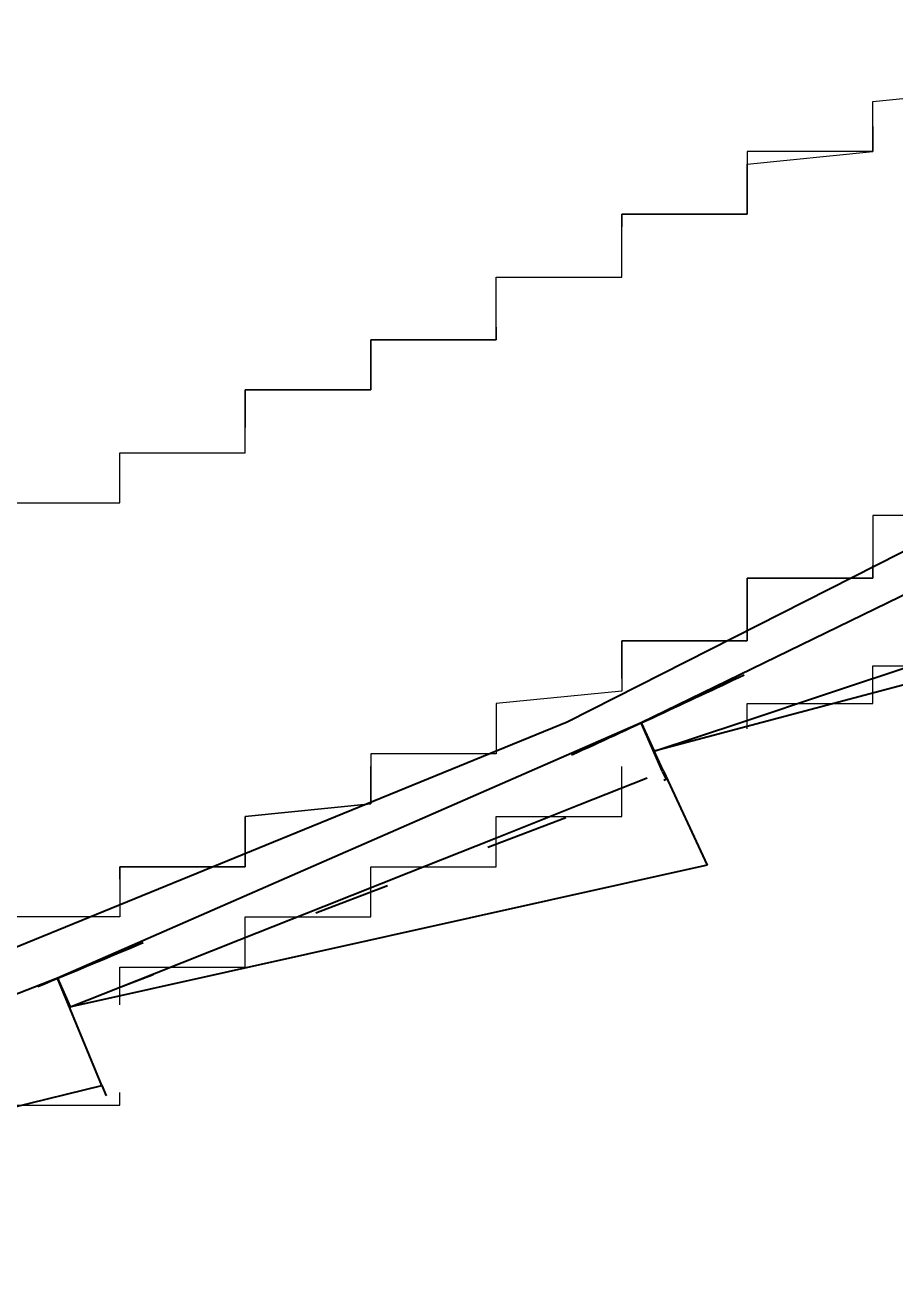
# Model space of a CAD drawing. Header units: millimetres. Extents: x -174040 to 151923, y -227569 to 142020.
# Drawn here: x -115354 to -114661, y -1442 to -440 of the extents above; entities that cross this region are included whole.
import ezdxf

# ---------------------------------------------------------------- set-up
doc = ezdxf.new("R2010")
doc.units = ezdxf.units.MM
doc.header["$LTSCALE"] = 5
doc.linetypes.add('E-RG-1F$0$$0$DOTE', pattern=[2.42, 2, -0.2, 0.02, -0.2])
for name, color, linetype in [('00外装饰面', 21, 'Continuous'), ('A—楼梯、电梯、栏杆', 50, 'Continuous'), ('A—轴线、尺寸', 1, 'Continuous'), ('E1-RI-3F$0$J-DOTE轴线', 1, 'Continuous'), ('轴线100', 1, 'Continuous')]:
    doc.layers.add(name, color=color, linetype=linetype)
doc.layers.add('E1-RI-3F$0$A-GLAZ', color=6, linetype='Continuous', lineweight=5)
doc.layers.add('E1-RI-3F$0$A-GLAZ-CWMG', color=3, linetype='Continuous', lineweight=5)
doc.styles.add('ARIAL', font='arial.ttf')
doc.dimstyles.new('200', dxfattribs={"dimscale": 200, "dimtxt": 2.5, "dimasz": 2, "dimexe": 1, "dimexo": 1, "dimgap": 0.8, "dimtad": 1, "dimdec": 0, "dimdsep": 46, "dimtxsty": 'ARIAL', "dimblk1": 'ARCHTICK', "dimblk2": 'ARCHTICK', "dimsah": 1, "dimcen": -0.9, "dimdle": 1, "dimclrd": 256, "dimclre": 256, "dimclrt": 40, "dimaunit": 1, "dimadec": 0, "dimazin": 0, "dimtfac": 0.35, "dimtdec": 0, "dimtix": 1, "dimtmove": 2, "dimatfit": 3, "dimldrblk": 'ARCHTICK', "dimfxl": 0, "dimtvp": 0.8, "dimtolj": 1, "dimtzin": 0, "dimarcsym": 0})

# ---------------------------------------------------------------- blocks, each defined once
blk = doc.blocks.new('_ArchTick')
at = {"color": 0, "linetype": 'ByBlock', "const_width": 0.15}
blk.add_lwpolyline([(-0.5, -0.5), (0.5, 0.5)], dxfattribs=at)
blk = doc.blocks.new('*D205')
at = {"layer": 'A—轴线、尺寸', "linetype": 'ByBlock', "lineweight": -2}
for p, q in [((-113662.2, 3512.5), (-111806.5, -5253.4)), ((-120663.7, 2786.6), (-118654.8, -6703.1)), ((-111652.3, -5016.3), (-116518.8, -6046.5)), ((-118891.9, -6548.8), (-118287, -6420.8))]:
    blk.add_line(p, q, dxfattribs=at)
at = {"layer": 'Defpoints', "color": 0, "linetype": 'ByBlock'}
for p in [(-113703.6, 3708.2), (-120705.1, 2982.3), (-111848, -5057.7)]:
    blk.add_point(p, dxfattribs=at)
at = {"layer": 'A—轴线、尺寸', "linetype": 'ByBlock', "lineweight": -2, "xscale": 400, "yscale": 400, "zscale": 400}
for p, rotation in [((-111848, -5057.7), 11.95264845949663), ((-118696.2, -6507.4), 191.9526484594966)]:
    blk.add_blockref('_ArchTick', p, dxfattribs=dict(at, rotation=rotation))
at = {"layer": 'A—轴线、尺寸', "color": 40, "linetype": 'ByBlock', "insert": (-117456, -5983), "char_height": 500, "attachment_point": 5, "rotation": 11.9526, "style": 'ARIAL'}
blk.add_mtext('\\A1;7000', dxfattribs=at)
blk = doc.blocks.new('*D250')
at = {"layer": 'A—轴线、尺寸', "linetype": 'ByBlock', "lineweight": -2}
for p, q in [((-113765.8, 4001.7), (-111599.4, -6231.7)), ((-141374.1, -779.9), (-138992.4, -12030.6)), ((-139229.5, -11876.3), (-111445.2, -5994.6))]:
    blk.add_line(p, q, dxfattribs=at)
at = {"layer": 'Defpoints', "color": 0, "linetype": 'ByBlock'}
for p in [(-113807.2, 4197.4), (-141415.5, -584.2), (-111640.9, -6036)]:
    blk.add_point(p, dxfattribs=at)
at = {"layer": 'A—轴线、尺寸', "linetype": 'ByBlock', "lineweight": -2, "xscale": 400, "yscale": 400, "zscale": 400}
for p, rotation in [((-111640.9, -6036), 11.95264845949663), ((-139033.8, -11834.9), 191.9526484594966)]:
    blk.add_blockref('_ArchTick', p, dxfattribs=dict(at, rotation=rotation))
at = {"layer": 'A—轴线、尺寸', "color": 40, "linetype": 'ByBlock', "insert": (-125423.3, -8529.2), "char_height": 500, "attachment_point": 5, "rotation": 11.9526, "style": 'ARIAL'}
blk.add_mtext('\\A1;28000', dxfattribs=at)
blk = doc.blocks.new('A$C1C9D1350')
at = {"layer": '轴线100', "linetype": 'E-RG-1F$0$$0$DOTE'}
blk.add_arc((-185606.9, -484410.1), 487500, 90.131059, 98.027565, dxfattribs=at)

msp = doc.modelspace()

# ---------------------------------------------------------------- linework, layer by layer
at = {"layer": '00外装饰面', "linetype": 'ByBlock', "ltscale": 5}
msp.add_lwpolyline([(-134258.8, -2040.1), (-134130.3, -2646.9, -0.034352), (-67514.1, 2263.8), (-67252.4, 5211.2)], format="xyb", dxfattribs=at)
at = {"layer": 'A—楼梯、电梯、栏杆'}
for p, q in [((-114025.7, -541.2, 0), (-114922.3, -996, 0)), ((-114406.9, -774.2), (-114863.3, -996.6)), ((-114349.9, -885.4), (-114852.8, -1019.3)), ((-114713.3, -972.8), (-114643.6, -949.5)), ((-114783, -996.1), (-114713.3, -972.8)), ((-114922.3, -996, 0), (-115852.9, -1376.5, 0)), ((-114863.3, -996.6), (-115328.3, -1200.2)), ((-114863.3, -996.6), (-115328.3, -1200.2)), ((-114863.3, -996.6), (-114852.8, -1019.3)), ((-114845.4, -1035.2), (-114863.3, -996.6)), ((-114846.2, -1035.5), (-114863.3, -996.6)), ((-114852.8, -1019.3), (-114783, -996.1)), ((-114846.2, -1035.6), (-114843.5, -1041.9)), ((-114845.4, -1035.2), (-114810.8, -1110.1)), ((-114843.5, -1041.9), (-114845.3, -1042.6)), ((-114923.4, -1072.4), (-114985.4, -1096.1)), ((-114810.8, -1110.1), (-115318.8, -1223.3)), ((-115065.5, -1126.6), (-115122.6, -1148.4)), ((-115328.3, -1200.2), (-115801.3, -1384.6)), ((-115328.3, -1200.2), (-115318.8, -1223.3)), ((-115293, -1285.7), (-115328.3, -1200.2)), ((-115328.3, -1200.2), (-115318.3, -1223.1)), ((-115364.4, -1303.2), (-115293, -1285.7)), ((-115293, -1285.7), (-115289.6, -1293.8))]:
    msp.add_line(p, q, dxfattribs=at)
msp.add_lwpolyline([(-115318.8, -1223.3), (-115251.1, -1196.5), (-115183.5, -1169.6), (-115115.9, -1142.7), (-115048.3, -1115.8), (-114980.7, -1089), (-114913, -1062.1), (-114858.4, -1040.4)], dxfattribs=at)
for start, end in [(294.53271, 295.23322), (292.39003, 292.81047)]:
    msp.add_arc((-120064.7, 10252.4), 12393.4, start, end, dxfattribs=at)
at = {"layer": 'E1-RI-3F$0$A-GLAZ', "color": 8}
for p, q in [((-114678.7, -501.3), (-114578.7, -491.3)), ((-114678.7, -511.3), (-114678.7, -501.3)), ((-114678.7, -501.3), (-114678.7, -501.3)), ((-114678.7, -521.3), (-114678.7, -511.3)), ((-114678.7, -511.3), (-114678.7, -511.3)), ((-114678.7, -531.3), (-114678.7, -521.3)), ((-114678.7, -521.3), (-114678.7, -521.3)), ((-114678.7, -541.3), (-114678.7, -531.3)), ((-114678.7, -531.3), (-114678.7, -531.3)), ((-114778.7, -551.3), (-114678.7, -541.3)), ((-114678.7, -541.3), (-114678.7, -541.3)), ((-114778.7, -561.3), (-114778.7, -551.3)), ((-114778.7, -551.3), (-114778.7, -551.3)), ((-114778.7, -571.3), (-114778.7, -561.3)), ((-114778.7, -561.3), (-114778.7, -561.3)), ((-114778.7, -581.3), (-114778.7, -571.3)), ((-114778.7, -571.3), (-114778.7, -571.3)), ((-114778.7, -591.3), (-114778.7, -581.3)), ((-114778.7, -581.3), (-114778.7, -581.3)), ((-114878.7, -601.3), (-114878.7, -591.3)), ((-114878.7, -591.3), (-114778.7, -591.3)), ((-114878.7, -611.3), (-114878.7, -601.3)), ((-114878.7, -601.3), (-114878.7, -601.3)), ((-114878.7, -621.3), (-114878.7, -611.3)), ((-114878.7, -611.3), (-114878.7, -611.3)), ((-114878.7, -631.3), (-114878.7, -621.3)), ((-114878.7, -621.3), (-114878.7, -621.3)), ((-114878.7, -641.3), (-114878.7, -631.3)), ((-114878.7, -631.3), (-114878.7, -631.3)), ((-114978.7, -651.3), (-114978.7, -641.3)), ((-114978.7, -641.3), (-114878.7, -641.3)), ((-114978.7, -661.3), (-114978.7, -651.3)), ((-114978.7, -651.3), (-114978.7, -651.3)), ((-114978.7, -671.3), (-114978.7, -661.3)), ((-114978.7, -661.3), (-114978.7, -661.3)), ((-114978.7, -681.3), (-114978.7, -671.3)), ((-114978.7, -671.3), (-114978.7, -671.3)), ((-114978.7, -691.3), (-114978.7, -681.3)), ((-114978.7, -681.3), (-114978.7, -681.3)), ((-115078.7, -701.3), (-115078.7, -691.3)), ((-115078.7, -691.3), (-114978.7, -691.3)), ((-115078.7, -711.3), (-115078.7, -701.3)), ((-115078.7, -701.3), (-115078.7, -701.3)), ((-115078.7, -721.3), (-115078.7, -711.3)), ((-115078.7, -711.3), (-115078.7, -711.3)), ((-115078.7, -711.3), (-115078.7, -711.3)), ((-115078.7, -731.3), (-115078.7, -721.3)), ((-115078.7, -721.3), (-115078.7, -721.3)), ((-115178.7, -741.3), (-115178.7, -731.3)), ((-115178.7, -731.3), (-115078.7, -731.3)), ((-115178.7, -751.3), (-115178.7, -741.3)), ((-115178.7, -741.3), (-115178.7, -741.3)), ((-115178.7, -761.3), (-115178.7, -751.3)), ((-115178.7, -751.3), (-115178.7, -751.3)), ((-115178.7, -771.3), (-115178.7, -761.3)), ((-115178.7, -761.3), (-115178.7, -761.3)), ((-115178.7, -781.3), (-115178.7, -771.3)), ((-115178.7, -771.3), (-115178.7, -771.3)), ((-115278.7, -791.3), (-115278.7, -781.3)), ((-115278.7, -781.3), (-115178.7, -781.3)), ((-115278.7, -801.3), (-115278.7, -791.3)), ((-115278.7, -791.3), (-115278.7, -791.3)), ((-115278.7, -791.3), (-115278.7, -791.3)), ((-115278.7, -811.3), (-115278.7, -801.3)), ((-115278.7, -801.3), (-115278.7, -801.3)), ((-115278.7, -821.3), (-115278.7, -811.3)), ((-115278.7, -811.3), (-115278.7, -811.3)), ((-115378.7, -821.3), (-115278.7, -821.3)), ((-114578.7, -831.3), (-114678.7, -831.3)), ((-114678.7, -831.3), (-114678.7, -841.3)), ((-114678.7, -841.3), (-114678.7, -841.3)), ((-114678.7, -841.3), (-114678.7, -851.3)), ((-114678.7, -851.3), (-114678.7, -851.3)), ((-114678.7, -851.3), (-114678.7, -861.3)), ((-114678.7, -861.3), (-114678.7, -861.3)), ((-114678.7, -861.3), (-114678.7, -871.3)), ((-114678.7, -871.3), (-114678.7, -871.3)), ((-114678.7, -871.3), (-114678.7, -881.3)), ((-114678.7, -881.3), (-114678.7, -871.3)), ((-114678.7, -871.3), (-114678.7, -871.3)), ((-114678.7, -871.3), (-114678.7, -871.3)), ((-114678.7, -871.3), (-114678.7, -871.3)), ((-114678.7, -871.3), (-114678.7, -871.3)), ((-114678.7, -871.3), (-114678.7, -871.3)), ((-114678.7, -871.3), (-114678.7, -871.3)), ((-114678.7, -871.3), (-114678.7, -871.3)), ((-114678.7, -871.3), (-114678.7, -871.3)), ((-114678.7, -871.3), (-114678.7, -871.3)), ((-114678.7, -871.3), (-114678.7, -871.3)), ((-114678.7, -871.3), (-114678.7, -871.3)), ((-114678.7, -881.3), (-114778.7, -881.3)), ((-114778.7, -881.3), (-114778.7, -891.3)), ((-114778.7, -891.3), (-114778.7, -881.3)), ((-114778.7, -881.3), (-114778.7, -881.3)), ((-114778.7, -881.3), (-114778.7, -881.3)), ((-114778.7, -881.3), (-114778.7, -881.3)), ((-114778.7, -881.3), (-114778.7, -881.3)), ((-114778.7, -881.3), (-114778.7, -881.3)), ((-114778.7, -881.3), (-114778.7, -881.3)), ((-114778.7, -881.3), (-114778.7, -881.3)), ((-114778.7, -881.3), (-114678.7, -881.3)), ((-114678.7, -881.3), (-114678.7, -881.3)), ((-114678.7, -881.3), (-114678.7, -881.3)), ((-114678.7, -881.3), (-114678.7, -881.3)), ((-114678.7, -881.3), (-114678.7, -881.3)), ((-114678.7, -881.3), (-114678.7, -881.3)), ((-114678.7, -881.3), (-114678.7, -881.3)), ((-114678.7, -881.3), (-114678.7, -881.3)), ((-114678.7, -881.3), (-114678.7, -881.3)), ((-114778.7, -891.3), (-114778.7, -891.3)), ((-114778.7, -891.3), (-114778.7, -901.3)), ((-114778.7, -901.3), (-114778.7, -891.3)), ((-114778.7, -891.3), (-114778.7, -891.3)), ((-114778.7, -891.3), (-114778.7, -891.3)), ((-114778.7, -891.3), (-114778.7, -891.3)), ((-114778.7, -891.3), (-114778.7, -891.3)), ((-114778.7, -891.3), (-114778.7, -891.3)), ((-114778.7, -891.3), (-114778.7, -891.3)), ((-114778.7, -891.3), (-114778.7, -891.3)), ((-114778.7, -891.3), (-114778.7, -891.3)), ((-114778.7, -891.3), (-114778.7, -891.3)), ((-114778.7, -891.3), (-114778.7, -891.3)), ((-114778.7, -891.3), (-114778.7, -891.3)), ((-114778.7, -891.3), (-114778.7, -891.3)), ((-114778.7, -891.3), (-114778.7, -891.3)), ((-114778.7, -891.3), (-114778.7, -891.3)), ((-114778.7, -891.3), (-114778.7, -891.3)), ((-114778.7, -891.3), (-114778.7, -891.3)), ((-114778.7, -891.3), (-114778.7, -891.3)), ((-114778.7, -901.3), (-114778.7, -901.3)), ((-114778.7, -901.3), (-114778.7, -911.3)), ((-114778.7, -911.3), (-114778.7, -901.3)), ((-114778.7, -901.3), (-114778.7, -901.3)), ((-114778.7, -901.3), (-114778.7, -901.3)), ((-114778.7, -901.3), (-114778.7, -901.3)), ((-114778.7, -901.3), (-114778.7, -901.3)), ((-114778.7, -901.3), (-114778.7, -901.3)), ((-114778.7, -901.3), (-114778.7, -901.3)), ((-114778.7, -901.3), (-114778.7, -901.3)), ((-114778.7, -901.3), (-114778.7, -901.3)), ((-114778.7, -901.3), (-114778.7, -901.3)), ((-114778.7, -901.3), (-114778.7, -901.3)), ((-114778.7, -901.3), (-114778.7, -901.3)), ((-114778.7, -901.3), (-114778.7, -901.3)), ((-114778.7, -901.3), (-114778.7, -901.3)), ((-114778.7, -901.3), (-114778.7, -901.3)), ((-114778.7, -901.3), (-114778.7, -901.3)), ((-114778.7, -901.3), (-114778.7, -901.3)), ((-114778.7, -911.3), (-114778.7, -911.3)), ((-114778.7, -911.3), (-114778.7, -921.3)), ((-114778.7, -921.3), (-114778.7, -911.3)), ((-114778.7, -911.3), (-114778.7, -911.3)), ((-114778.7, -911.3), (-114778.7, -911.3)), ((-114778.7, -911.3), (-114778.7, -911.3)), ((-114778.7, -911.3), (-114778.7, -911.3)), ((-114778.7, -911.3), (-114778.7, -911.3)), ((-114778.7, -911.3), (-114778.7, -911.3)), ((-114778.7, -911.3), (-114778.7, -911.3)), ((-114778.7, -911.3), (-114778.7, -911.3)), ((-114778.7, -911.3), (-114778.7, -911.3)), ((-114778.7, -911.3), (-114778.7, -911.3)), ((-114778.7, -911.3), (-114778.7, -911.3)), ((-114778.7, -911.3), (-114778.7, -911.3)), ((-114778.7, -911.3), (-114778.7, -911.3)), ((-114778.7, -911.3), (-114778.7, -911.3)), ((-114778.7, -911.3), (-114778.7, -911.3)), ((-114778.7, -911.3), (-114778.7, -911.3)), ((-114778.7, -911.3), (-114778.7, -911.3)), ((-114778.7, -921.3), (-114778.7, -921.3)), ((-114778.7, -921.3), (-114778.7, -931.3)), ((-114778.7, -931.3), (-114778.7, -921.3)), ((-114778.7, -921.3), (-114778.7, -921.3)), ((-114778.7, -921.3), (-114778.7, -921.3)), ((-114778.7, -921.3), (-114778.7, -921.3)), ((-114778.7, -921.3), (-114778.7, -921.3)), ((-114778.7, -921.3), (-114778.7, -921.3)), ((-114778.7, -921.3), (-114778.7, -921.3)), ((-114778.7, -921.3), (-114778.7, -921.3)), ((-114778.7, -921.3), (-114778.7, -921.3)), ((-114778.7, -921.3), (-114778.7, -921.3)), ((-114778.7, -921.3), (-114778.7, -921.3)), ((-114778.7, -921.3), (-114778.7, -921.3)), ((-114778.7, -921.3), (-114778.7, -921.3)), ((-114778.7, -921.3), (-114778.7, -921.3)), ((-114778.7, -921.3), (-114778.7, -921.3)), ((-114778.7, -921.3), (-114778.7, -921.3)), ((-114778.7, -921.3), (-114778.7, -921.3)), ((-114778.7, -921.3), (-114778.7, -921.3)), ((-114778.7, -931.3), (-114878.7, -931.3)), ((-114878.7, -931.3), (-114878.7, -941.3)), ((-114878.7, -941.3), (-114878.7, -931.3)), ((-114878.7, -931.3), (-114878.7, -931.3)), ((-114878.7, -931.3), (-114878.7, -931.3)), ((-114878.7, -931.3), (-114878.7, -931.3)), ((-114878.7, -931.3), (-114878.7, -931.3)), ((-114878.7, -931.3), (-114878.7, -931.3)), ((-114878.7, -931.3), (-114878.7, -931.3)), ((-114878.7, -931.3), (-114878.7, -931.3)), ((-114878.7, -931.3), (-114878.7, -931.3)), ((-114878.7, -931.3), (-114878.7, -931.3)), ((-114878.7, -931.3), (-114878.7, -931.3)), ((-114878.7, -931.3), (-114878.7, -931.3)), ((-114878.7, -931.3), (-114778.7, -931.3)), ((-114778.7, -931.3), (-114778.7, -931.3)), ((-114778.7, -931.3), (-114778.7, -931.3)), ((-114778.7, -931.3), (-114778.7, -931.3)), ((-114778.7, -931.3), (-114778.7, -931.3)), ((-114778.7, -931.3), (-114778.7, -931.3)), ((-114878.7, -941.3), (-114878.7, -941.3)), ((-114878.7, -941.3), (-114878.7, -941.3)), ((-114878.7, -941.3), (-114878.7, -951.3)), ((-114878.7, -951.3), (-114878.7, -941.3)), ((-114878.7, -941.3), (-114878.7, -941.3)), ((-114878.7, -941.3), (-114878.7, -941.3)), ((-114878.7, -941.3), (-114878.7, -941.3)), ((-114878.7, -941.3), (-114878.7, -941.3)), ((-114878.7, -941.3), (-114878.7, -941.3)), ((-114878.7, -941.3), (-114878.7, -941.3)), ((-114878.7, -941.3), (-114878.7, -941.3)), ((-114878.7, -941.3), (-114878.7, -941.3)), ((-114878.7, -941.3), (-114878.7, -941.3)), ((-114878.7, -941.3), (-114878.7, -941.3)), ((-114878.7, -941.3), (-114878.7, -941.3)), ((-114878.7, -941.3), (-114878.7, -941.3)), ((-114878.7, -941.3), (-114878.7, -941.3)), ((-114878.7, -941.3), (-114878.7, -941.3)), ((-114878.7, -941.3), (-114878.7, -941.3)), ((-114878.7, -941.3), (-114878.7, -941.3)), ((-114878.7, -941.3), (-114878.7, -941.3)), ((-114878.7, -951.3), (-114878.7, -951.3)), ((-114878.7, -951.3), (-114878.7, -961.3)), ((-114878.7, -961.3), (-114878.7, -951.3)), ((-114878.7, -951.3), (-114878.7, -951.3)), ((-114878.7, -951.3), (-114878.7, -951.3)), ((-114878.7, -951.3), (-114878.7, -951.3)), ((-114878.7, -951.3), (-114878.7, -951.3)), ((-114878.7, -951.3), (-114878.7, -951.3)), ((-114878.7, -951.3), (-114878.7, -951.3)), ((-114878.7, -951.3), (-114878.7, -951.3)), ((-114878.7, -951.3), (-114878.7, -951.3)), ((-114878.7, -951.3), (-114878.7, -951.3)), ((-114878.7, -951.3), (-114878.7, -951.3)), ((-114878.7, -951.3), (-114878.7, -951.3)), ((-114878.7, -951.3), (-114878.7, -951.3)), ((-114878.7, -951.3), (-114878.7, -951.3)), ((-114878.7, -951.3), (-114878.7, -951.3)), ((-114878.7, -951.3), (-114878.7, -951.3)), ((-114878.7, -951.3), (-114878.7, -951.3)), ((-114878.7, -951.3), (-114878.7, -951.3)), ((-114678.7, -961.3), (-114678.7, -951.3)), ((-114678.7, -951.3), (-114678.7, -951.3)), ((-114678.7, -951.3), (-114678.7, -951.3)), ((-114678.7, -951.3), (-114678.7, -951.3)), ((-114678.7, -951.3), (-114678.7, -951.3)), ((-114678.7, -951.3), (-114678.7, -951.3)), ((-114678.7, -951.3), (-114678.7, -951.3)), ((-114678.7, -951.3), (-114678.7, -951.3)), ((-114678.7, -951.3), (-114678.7, -951.3)), ((-114678.7, -951.3), (-114678.7, -951.3)), ((-114678.7, -951.3), (-114678.7, -951.3)), ((-114678.7, -951.3), (-114678.7, -951.3)), ((-114678.7, -951.3), (-114578.7, -951.3)), ((-114878.7, -961.3), (-114878.7, -961.3)), ((-114878.7, -961.3), (-114878.7, -971.3)), ((-114878.7, -961.3), (-114878.7, -961.3)), ((-114878.7, -961.3), (-114878.7, -961.3)), ((-114878.7, -961.3), (-114878.7, -961.3)), ((-114878.7, -961.3), (-114878.7, -961.3)), ((-114878.7, -961.3), (-114878.7, -961.3)), ((-114678.7, -971.3), (-114678.7, -961.3)), ((-114678.7, -961.3), (-114678.7, -961.3)), ((-114678.7, -961.3), (-114678.7, -961.3)), ((-114678.7, -961.3), (-114678.7, -961.3)), ((-114678.7, -961.3), (-114678.7, -961.3)), ((-114678.7, -961.3), (-114678.7, -961.3)), ((-114678.7, -961.3), (-114678.7, -961.3)), ((-114678.7, -961.3), (-114678.7, -961.3)), ((-114678.7, -961.3), (-114678.7, -961.3)), ((-114678.7, -961.3), (-114678.7, -961.3)), ((-114678.7, -961.3), (-114678.7, -961.3)), ((-114678.7, -961.3), (-114678.7, -961.3)), ((-114678.7, -961.3), (-114678.7, -961.3)), ((-114678.7, -961.3), (-114678.7, -961.3)), ((-114878.7, -971.3), (-114978.7, -981.3)), ((-114878.7, -971.3), (-114878.7, -971.3)), ((-114678.7, -981.3), (-114678.7, -971.3)), ((-114678.7, -971.3), (-114678.7, -971.3)), ((-114678.7, -971.3), (-114678.7, -971.3)), ((-114678.7, -971.3), (-114678.7, -971.3)), ((-114678.7, -971.3), (-114678.7, -971.3)), ((-114678.7, -971.3), (-114678.7, -971.3)), ((-114678.7, -971.3), (-114678.7, -971.3)), ((-114678.7, -971.3), (-114678.7, -971.3)), ((-114678.7, -971.3), (-114678.7, -971.3)), ((-114678.7, -971.3), (-114678.7, -971.3)), ((-114678.7, -971.3), (-114678.7, -971.3)), ((-114678.7, -971.3), (-114678.7, -971.3)), ((-114678.7, -971.3), (-114678.7, -971.3)), ((-114678.7, -971.3), (-114678.7, -971.3)), ((-114978.7, -981.3), (-114978.7, -981.3)), ((-114978.7, -981.3), (-114978.7, -991.3)), ((-114778.7, -991.3), (-114778.7, -981.3)), ((-114778.7, -981.3), (-114778.7, -981.3)), ((-114778.7, -981.3), (-114778.7, -981.3)), ((-114778.7, -981.3), (-114778.7, -981.3)), ((-114778.7, -981.3), (-114778.7, -981.3)), ((-114778.7, -981.3), (-114778.7, -981.3)), ((-114778.7, -981.3), (-114778.7, -981.3)), ((-114778.7, -981.3), (-114778.7, -981.3)), ((-114778.7, -981.3), (-114778.7, -981.3)), ((-114778.7, -981.3), (-114678.7, -981.3)), ((-114678.7, -981.3), (-114678.7, -981.3)), ((-114678.7, -981.3), (-114678.7, -981.3)), ((-114678.7, -981.3), (-114678.7, -981.3)), ((-114678.7, -981.3), (-114678.7, -981.3)), ((-114978.7, -991.3), (-114978.7, -991.3)), ((-114978.7, -991.3), (-114978.7, -1001.3)), ((-114778.7, -1001.3), (-114778.7, -991.3)), ((-114778.7, -991.3), (-114778.7, -991.3)), ((-114778.7, -991.3), (-114778.7, -991.3)), ((-114778.7, -991.3), (-114778.7, -991.3)), ((-114778.7, -991.3), (-114778.7, -991.3)), ((-114778.7, -991.3), (-114778.7, -991.3)), ((-114778.7, -991.3), (-114778.7, -991.3)), ((-114778.7, -991.3), (-114778.7, -991.3)), ((-114778.7, -991.3), (-114778.7, -991.3)), ((-114778.7, -991.3), (-114778.7, -991.3)), ((-114778.7, -991.3), (-114778.7, -991.3)), ((-114778.7, -991.3), (-114778.7, -991.3)), ((-114778.7, -991.3), (-114778.7, -991.3)), ((-114778.7, -991.3), (-114778.7, -991.3)), ((-114778.7, -991.3), (-114778.7, -991.3)), ((-114978.7, -1001.3), (-114978.7, -1001.3)), ((-114978.7, -1001.3), (-114978.7, -1011.3)), ((-114978.7, -1011.3), (-114978.7, -1011.3)), ((-114978.7, -1011.3), (-114978.7, -1021.3)), ((-114978.7, -1021.3), (-115078.7, -1021.3)), ((-115078.7, -1021.3), (-115078.7, -1031.3)), ((-114978.7, -1021.3), (-114978.7, -1021.3)), ((-115078.7, -1031.3), (-115078.7, -1031.3)), ((-115078.7, -1031.3), (-115078.7, -1041.3)), ((-115078.7, -1041.3), (-115078.7, -1031.3)), ((-115078.7, -1031.3), (-115078.7, -1031.3)), ((-115078.7, -1031.3), (-115078.7, -1031.3)), ((-115078.7, -1031.3), (-115078.7, -1031.3)), ((-114878.7, -1041.3), (-114878.7, -1031.3)), ((-115078.7, -1041.3), (-115078.7, -1041.3)), ((-115078.7, -1041.3), (-115078.7, -1051.3)), ((-115078.7, -1051.3), (-115078.7, -1041.3)), ((-115078.7, -1041.3), (-115078.7, -1041.3)), ((-115078.7, -1041.3), (-115078.7, -1041.3)), ((-115078.7, -1041.3), (-115078.7, -1041.3)), ((-115078.7, -1041.3), (-115078.7, -1041.3)), ((-115078.7, -1041.3), (-115078.7, -1041.3)), ((-115078.7, -1041.3), (-115078.7, -1041.3)), ((-115078.7, -1041.3), (-115078.7, -1041.3)), ((-115078.7, -1041.3), (-115078.7, -1041.3)), ((-115078.7, -1041.3), (-115078.7, -1041.3)), ((-115078.7, -1041.3), (-115078.7, -1041.3)), ((-115078.7, -1041.3), (-115078.7, -1041.3)), ((-115078.7, -1041.3), (-115078.7, -1041.3)), ((-115078.7, -1041.3), (-115078.7, -1041.3)), ((-115078.7, -1041.3), (-115078.7, -1041.3)), ((-115078.7, -1041.3), (-115078.7, -1041.3)), ((-115078.7, -1041.3), (-115078.7, -1041.3)), ((-115078.7, -1041.3), (-115078.7, -1041.3)), ((-115078.7, -1041.3), (-115078.7, -1041.3)), ((-114878.7, -1051.3), (-114878.7, -1041.3)), ((-114878.7, -1041.3), (-114878.7, -1041.3)), ((-114878.7, -1041.3), (-114878.7, -1041.3)), ((-114878.7, -1041.3), (-114878.7, -1041.3)), ((-114878.7, -1041.3), (-114878.7, -1041.3)), ((-114878.7, -1041.3), (-114878.7, -1041.3)), ((-114878.7, -1041.3), (-114878.7, -1041.3)), ((-114878.7, -1041.3), (-114878.7, -1041.3)), ((-114878.7, -1041.3), (-114878.7, -1041.3)), ((-114878.7, -1041.3), (-114878.7, -1041.3)), ((-115078.7, -1051.3), (-115078.7, -1051.3)), ((-115078.7, -1051.3), (-115078.7, -1061.3)), ((-115078.7, -1061.3), (-115078.7, -1051.3)), ((-115078.7, -1051.3), (-115078.7, -1051.3)), ((-115078.7, -1051.3), (-115078.7, -1051.3)), ((-115078.7, -1051.3), (-115078.7, -1051.3)), ((-115078.7, -1051.3), (-115078.7, -1051.3)), ((-115078.7, -1051.3), (-115078.7, -1051.3)), ((-115078.7, -1051.3), (-115078.7, -1051.3)), ((-115078.7, -1051.3), (-115078.7, -1051.3)), ((-115078.7, -1051.3), (-115078.7, -1051.3)), ((-115078.7, -1051.3), (-115078.7, -1051.3)), ((-115078.7, -1051.3), (-115078.7, -1051.3)), ((-115078.7, -1051.3), (-115078.7, -1051.3)), ((-115078.7, -1051.3), (-115078.7, -1051.3)), ((-115078.7, -1051.3), (-115078.7, -1051.3)), ((-115078.7, -1051.3), (-115078.7, -1051.3)), ((-115078.7, -1051.3), (-115078.7, -1051.3)), ((-115078.7, -1051.3), (-115078.7, -1051.3)), ((-115078.7, -1051.3), (-115078.7, -1051.3)), ((-115078.7, -1051.3), (-115078.7, -1051.3)), ((-114878.7, -1061.3), (-114878.7, -1051.3)), ((-114878.7, -1051.3), (-114878.7, -1051.3)), ((-114878.7, -1051.3), (-114878.7, -1051.3)), ((-114878.7, -1051.3), (-114878.7, -1051.3)), ((-114878.7, -1051.3), (-114878.7, -1051.3)), ((-114878.7, -1051.3), (-114878.7, -1051.3)), ((-114878.7, -1051.3), (-114878.7, -1051.3)), ((-114878.7, -1051.3), (-114878.7, -1051.3)), ((-114878.7, -1051.3), (-114878.7, -1051.3)), ((-114878.7, -1051.3), (-114878.7, -1051.3)), ((-114878.7, -1051.3), (-114878.7, -1051.3)), ((-115078.7, -1061.3), (-115178.7, -1071.3)), ((-115178.7, -1071.3), (-115078.7, -1061.3)), ((-115078.7, -1061.3), (-115078.7, -1061.3)), ((-115078.7, -1061.3), (-115078.7, -1061.3)), ((-115078.7, -1061.3), (-115078.7, -1061.3)), ((-115078.7, -1061.3), (-115078.7, -1061.3)), ((-115078.7, -1061.3), (-115078.7, -1061.3)), ((-115078.7, -1061.3), (-115078.7, -1061.3)), ((-115078.7, -1061.3), (-115078.7, -1061.3)), ((-115078.7, -1061.3), (-115078.7, -1061.3)), ((-115078.7, -1061.3), (-115078.7, -1061.3)), ((-115078.7, -1061.3), (-115078.7, -1061.3)), ((-115078.7, -1061.3), (-115078.7, -1061.3)), ((-115078.7, -1061.3), (-115078.7, -1061.3)), ((-115078.7, -1061.3), (-115078.7, -1061.3)), ((-115078.7, -1061.3), (-115078.7, -1061.3)), ((-115078.7, -1061.3), (-115078.7, -1061.3)), ((-115078.7, -1061.3), (-115078.7, -1061.3)), ((-115078.7, -1061.3), (-115078.7, -1061.3)), ((-115078.7, -1061.3), (-115078.7, -1061.3)), ((-115078.7, -1061.3), (-115078.7, -1061.3)), ((-114878.7, -1071.3), (-114878.7, -1061.3)), ((-114878.7, -1061.3), (-114878.7, -1061.3)), ((-114878.7, -1061.3), (-114878.7, -1061.3)), ((-114878.7, -1061.3), (-114878.7, -1061.3)), ((-114878.7, -1061.3), (-114878.7, -1061.3)), ((-114878.7, -1061.3), (-114878.7, -1061.3)), ((-114878.7, -1061.3), (-114878.7, -1061.3)), ((-114878.7, -1061.3), (-114878.7, -1061.3)), ((-114878.7, -1061.3), (-114878.7, -1061.3)), ((-114878.7, -1061.3), (-114878.7, -1061.3)), ((-115178.7, -1071.3), (-115178.7, -1071.3)), ((-115178.7, -1071.3), (-115178.7, -1071.3)), ((-115178.7, -1071.3), (-115178.7, -1081.3)), ((-115178.7, -1081.3), (-115178.7, -1071.3)), ((-115178.7, -1071.3), (-115178.7, -1071.3)), ((-115178.7, -1071.3), (-115178.7, -1071.3)), ((-115178.7, -1071.3), (-115178.7, -1071.3)), ((-115178.7, -1071.3), (-115178.7, -1071.3)), ((-115178.7, -1071.3), (-115178.7, -1071.3)), ((-115178.7, -1071.3), (-115178.7, -1071.3)), ((-115178.7, -1071.3), (-115178.7, -1071.3)), ((-115178.7, -1071.3), (-115178.7, -1071.3)), ((-115178.7, -1071.3), (-115178.7, -1071.3)), ((-115178.7, -1071.3), (-115178.7, -1071.3)), ((-115178.7, -1071.3), (-115178.7, -1071.3)), ((-115178.7, -1071.3), (-115178.7, -1071.3)), ((-115178.7, -1071.3), (-115178.7, -1071.3)), ((-115178.7, -1071.3), (-115178.7, -1071.3)), ((-115178.7, -1071.3), (-115178.7, -1071.3)), ((-115178.7, -1071.3), (-115178.7, -1071.3)), ((-115178.7, -1071.3), (-115178.7, -1071.3)), ((-115178.7, -1071.3), (-115178.7, -1071.3)), ((-115178.7, -1071.3), (-115178.7, -1071.3)), ((-114978.7, -1081.3), (-114978.7, -1071.3)), ((-114978.7, -1071.3), (-114978.7, -1071.3)), ((-114978.7, -1071.3), (-114978.7, -1071.3)), ((-114978.7, -1071.3), (-114978.7, -1071.3)), ((-114978.7, -1071.3), (-114978.7, -1071.3)), ((-114978.7, -1071.3), (-114978.7, -1071.3)), ((-114978.7, -1071.3), (-114978.7, -1071.3)), ((-114978.7, -1071.3), (-114978.7, -1071.3)), ((-114978.7, -1071.3), (-114878.7, -1071.3)), ((-114878.7, -1071.3), (-114878.7, -1071.3)), ((-115178.7, -1081.3), (-115178.7, -1081.3)), ((-115178.7, -1081.3), (-115178.7, -1091.3)), ((-115178.7, -1091.3), (-115178.7, -1081.3)), ((-115178.7, -1081.3), (-115178.7, -1081.3)), ((-115178.7, -1081.3), (-115178.7, -1081.3)), ((-115178.7, -1081.3), (-115178.7, -1081.3)), ((-115178.7, -1081.3), (-115178.7, -1081.3)), ((-115178.7, -1081.3), (-115178.7, -1081.3)), ((-115178.7, -1081.3), (-115178.7, -1081.3)), ((-115178.7, -1081.3), (-115178.7, -1081.3)), ((-115178.7, -1081.3), (-115178.7, -1081.3)), ((-115178.7, -1081.3), (-115178.7, -1081.3)), ((-115178.7, -1081.3), (-115178.7, -1081.3)), ((-115178.7, -1081.3), (-115178.7, -1081.3)), ((-115178.7, -1081.3), (-115178.7, -1081.3)), ((-115178.7, -1081.3), (-115178.7, -1081.3)), ((-115178.7, -1081.3), (-115178.7, -1081.3)), ((-115178.7, -1081.3), (-115178.7, -1081.3)), ((-115178.7, -1081.3), (-115178.7, -1081.3)), ((-115178.7, -1081.3), (-115178.7, -1081.3)), ((-115178.7, -1081.3), (-115178.7, -1081.3)), ((-114978.7, -1091.3), (-114978.7, -1081.3)), ((-114978.7, -1081.3), (-114978.7, -1081.3)), ((-114978.7, -1081.3), (-114978.7, -1081.3)), ((-114978.7, -1081.3), (-114978.7, -1081.3)), ((-114978.7, -1081.3), (-114978.7, -1081.3)), ((-114978.7, -1081.3), (-114978.7, -1081.3)), ((-114978.7, -1081.3), (-114978.7, -1081.3)), ((-114978.7, -1081.3), (-114978.7, -1081.3)), ((-114978.7, -1081.3), (-114978.7, -1081.3)), ((-114978.7, -1081.3), (-114978.7, -1081.3)), ((-115178.7, -1091.3), (-115178.7, -1091.3)), ((-115178.7, -1091.3), (-115178.7, -1101.3)), ((-115178.7, -1101.3), (-115178.7, -1091.3)), ((-115178.7, -1091.3), (-115178.7, -1091.3)), ((-115178.7, -1091.3), (-115178.7, -1091.3)), ((-115178.7, -1091.3), (-115178.7, -1091.3)), ((-115178.7, -1091.3), (-115178.7, -1091.3)), ((-115178.7, -1091.3), (-115178.7, -1091.3)), ((-115178.7, -1091.3), (-115178.7, -1091.3)), ((-115178.7, -1091.3), (-115178.7, -1091.3)), ((-115178.7, -1091.3), (-115178.7, -1091.3)), ((-115178.7, -1091.3), (-115178.7, -1091.3)), ((-115178.7, -1091.3), (-115178.7, -1091.3)), ((-115178.7, -1091.3), (-115178.7, -1091.3)), ((-115178.7, -1091.3), (-115178.7, -1091.3)), ((-115178.7, -1091.3), (-115178.7, -1091.3)), ((-115178.7, -1091.3), (-115178.7, -1091.3)), ((-115178.7, -1091.3), (-115178.7, -1091.3)), ((-115178.7, -1091.3), (-115178.7, -1091.3)), ((-115178.7, -1091.3), (-115178.7, -1091.3)), ((-115178.7, -1091.3), (-115178.7, -1091.3)), ((-114978.7, -1101.3), (-114978.7, -1091.3)), ((-114978.7, -1091.3), (-114978.7, -1091.3)), ((-114978.7, -1091.3), (-114978.7, -1091.3)), ((-114978.7, -1091.3), (-114978.7, -1091.3)), ((-114978.7, -1091.3), (-114978.7, -1091.3)), ((-114978.7, -1091.3), (-114978.7, -1091.3)), ((-114978.7, -1091.3), (-114978.7, -1091.3)), ((-114978.7, -1091.3), (-114978.7, -1091.3)), ((-114978.7, -1091.3), (-114978.7, -1091.3)), ((-114978.7, -1091.3), (-114978.7, -1091.3)), ((-114978.7, -1091.3), (-114978.7, -1091.3)), ((-115178.7, -1101.3), (-115178.7, -1101.3)), ((-115178.7, -1101.3), (-115178.7, -1111.3)), ((-115178.7, -1111.3), (-115178.7, -1101.3)), ((-115178.7, -1101.3), (-115178.7, -1101.3)), ((-115178.7, -1101.3), (-115178.7, -1101.3)), ((-115178.7, -1101.3), (-115178.7, -1101.3)), ((-115178.7, -1101.3), (-115178.7, -1101.3)), ((-115178.7, -1101.3), (-115178.7, -1101.3)), ((-115178.7, -1101.3), (-115178.7, -1101.3)), ((-115178.7, -1101.3), (-115178.7, -1101.3)), ((-115178.7, -1101.3), (-115178.7, -1101.3)), ((-115178.7, -1101.3), (-115178.7, -1101.3)), ((-115178.7, -1101.3), (-115178.7, -1101.3)), ((-115178.7, -1101.3), (-115178.7, -1101.3)), ((-115178.7, -1101.3), (-115178.7, -1101.3)), ((-115178.7, -1101.3), (-115178.7, -1101.3)), ((-115178.7, -1101.3), (-115178.7, -1101.3)), ((-115178.7, -1101.3), (-115178.7, -1101.3)), ((-115178.7, -1101.3), (-115178.7, -1101.3)), ((-115178.7, -1101.3), (-115178.7, -1101.3)), ((-115178.7, -1101.3), (-115178.7, -1101.3)), ((-115178.7, -1101.3), (-115178.7, -1101.3)), ((-114978.7, -1111.3), (-114978.7, -1101.3)), ((-114978.7, -1101.3), (-114978.7, -1101.3)), ((-114978.7, -1101.3), (-114978.7, -1101.3)), ((-114978.7, -1101.3), (-114978.7, -1101.3)), ((-114978.7, -1101.3), (-114978.7, -1101.3)), ((-114978.7, -1101.3), (-114978.7, -1101.3)), ((-114978.7, -1101.3), (-114978.7, -1101.3)), ((-114978.7, -1101.3), (-114978.7, -1101.3)), ((-114978.7, -1101.3), (-114978.7, -1101.3)), ((-114978.7, -1101.3), (-114978.7, -1101.3)), ((-115178.7, -1111.3), (-115278.7, -1111.3)), ((-115278.7, -1111.3), (-115278.7, -1121.3)), ((-115278.7, -1121.3), (-115278.7, -1111.3)), ((-115278.7, -1111.3), (-115278.7, -1111.3)), ((-115278.7, -1111.3), (-115278.7, -1111.3)), ((-115278.7, -1111.3), (-115278.7, -1111.3)), ((-115278.7, -1111.3), (-115278.7, -1111.3)), ((-115278.7, -1111.3), (-115278.7, -1111.3)), ((-115278.7, -1111.3), (-115278.7, -1111.3)), ((-115278.7, -1111.3), (-115278.7, -1111.3)), ((-115278.7, -1111.3), (-115278.7, -1111.3)), ((-115278.7, -1111.3), (-115278.7, -1111.3)), ((-115278.7, -1111.3), (-115278.7, -1111.3)), ((-115278.7, -1111.3), (-115278.7, -1111.3)), ((-115278.7, -1111.3), (-115278.7, -1111.3)), ((-115278.7, -1111.3), (-115178.7, -1111.3)), ((-115178.7, -1111.3), (-115178.7, -1111.3)), ((-115178.7, -1111.3), (-115178.7, -1111.3)), ((-115178.7, -1111.3), (-115178.7, -1111.3)), ((-115178.7, -1111.3), (-115178.7, -1111.3)), ((-115178.7, -1111.3), (-115178.7, -1111.3)), ((-115078.7, -1121.3), (-115078.7, -1111.3)), ((-115078.7, -1111.3), (-115078.7, -1111.3)), ((-115078.7, -1111.3), (-115078.7, -1111.3)), ((-115078.7, -1111.3), (-115078.7, -1111.3)), ((-115078.7, -1111.3), (-115078.7, -1111.3)), ((-115078.7, -1111.3), (-115078.7, -1111.3)), ((-115078.7, -1111.3), (-115078.7, -1111.3)), ((-115078.7, -1111.3), (-115078.7, -1111.3)), ((-115078.7, -1111.3), (-115078.7, -1111.3)), ((-115078.7, -1111.3), (-114978.7, -1111.3)), ((-115278.7, -1121.3), (-115278.7, -1121.3)), ((-115278.7, -1121.3), (-115278.7, -1121.3)), ((-115278.7, -1121.3), (-115278.7, -1131.3)), ((-115278.7, -1121.3), (-115278.7, -1121.3)), ((-115078.7, -1131.3), (-115078.7, -1121.3)), ((-115078.7, -1121.3), (-115078.7, -1121.3)), ((-115078.7, -1121.3), (-115078.7, -1121.3)), ((-115078.7, -1121.3), (-115078.7, -1121.3)), ((-115078.7, -1121.3), (-115078.7, -1121.3)), ((-115078.7, -1121.3), (-115078.7, -1121.3)), ((-115078.7, -1121.3), (-115078.7, -1121.3)), ((-115078.7, -1121.3), (-115078.7, -1121.3)), ((-115078.7, -1121.3), (-115078.7, -1121.3)), ((-115078.7, -1121.3), (-115078.7, -1121.3)), ((-115278.7, -1131.3), (-115278.7, -1131.3)), ((-115278.7, -1131.3), (-115278.7, -1141.3)), ((-115078.7, -1141.3), (-115078.7, -1131.3)), ((-115078.7, -1131.3), (-115078.7, -1131.3)), ((-115078.7, -1131.3), (-115078.7, -1131.3)), ((-115078.7, -1131.3), (-115078.7, -1131.3)), ((-115078.7, -1131.3), (-115078.7, -1131.3)), ((-115078.7, -1131.3), (-115078.7, -1131.3)), ((-115078.7, -1131.3), (-115078.7, -1131.3)), ((-115078.7, -1131.3), (-115078.7, -1131.3)), ((-115078.7, -1131.3), (-115078.7, -1131.3)), ((-115078.7, -1131.3), (-115078.7, -1131.3)), ((-115278.7, -1141.3), (-115278.7, -1141.3)), ((-115278.7, -1141.3), (-115278.7, -1151.3)), ((-115078.7, -1151.3), (-115078.7, -1141.3)), ((-115078.7, -1141.3), (-115078.7, -1141.3)), ((-115078.7, -1141.3), (-115078.7, -1141.3)), ((-115078.7, -1141.3), (-115078.7, -1141.3)), ((-115078.7, -1141.3), (-115078.7, -1141.3)), ((-115078.7, -1141.3), (-115078.7, -1141.3)), ((-115078.7, -1141.3), (-115078.7, -1141.3)), ((-115078.7, -1141.3), (-115078.7, -1141.3)), ((-115078.7, -1141.3), (-115078.7, -1141.3)), ((-115078.7, -1141.3), (-115078.7, -1141.3)), ((-115078.7, -1141.3), (-115078.7, -1141.3)), ((-115278.7, -1151.3), (-115378.7, -1151.3)), ((-115278.7, -1151.3), (-115278.7, -1151.3)), ((-115178.7, -1161.3), (-115178.7, -1151.3)), ((-115178.7, -1151.3), (-115178.7, -1151.3)), ((-115178.7, -1151.3), (-115178.7, -1151.3)), ((-115178.7, -1151.3), (-115178.7, -1151.3)), ((-115178.7, -1151.3), (-115178.7, -1151.3)), ((-115178.7, -1151.3), (-115178.7, -1151.3)), ((-115178.7, -1151.3), (-115178.7, -1151.3)), ((-115178.7, -1151.3), (-115178.7, -1151.3)), ((-115178.7, -1151.3), (-115178.7, -1151.3)), ((-115178.7, -1151.3), (-115078.7, -1151.3)), ((-115178.7, -1171.3), (-115178.7, -1161.3)), ((-115178.7, -1161.3), (-115178.7, -1161.3)), ((-115178.7, -1161.3), (-115178.7, -1161.3)), ((-115178.7, -1161.3), (-115178.7, -1161.3)), ((-115178.7, -1161.3), (-115178.7, -1161.3)), ((-115178.7, -1161.3), (-115178.7, -1161.3)), ((-115178.7, -1161.3), (-115178.7, -1161.3)), ((-115178.7, -1161.3), (-115178.7, -1161.3)), ((-115178.7, -1161.3), (-115178.7, -1161.3)), ((-115178.7, -1161.3), (-115178.7, -1161.3)), ((-115178.7, -1181.3), (-115178.7, -1171.3)), ((-115178.7, -1171.3), (-115178.7, -1171.3)), ((-115178.7, -1171.3), (-115178.7, -1171.3)), ((-115178.7, -1171.3), (-115178.7, -1171.3)), ((-115178.7, -1171.3), (-115178.7, -1171.3)), ((-115178.7, -1171.3), (-115178.7, -1171.3)), ((-115178.7, -1171.3), (-115178.7, -1171.3)), ((-115178.7, -1171.3), (-115178.7, -1171.3)), ((-115178.7, -1171.3), (-115178.7, -1171.3)), ((-115178.7, -1171.3), (-115178.7, -1171.3)), ((-115178.7, -1191.3), (-115178.7, -1181.3)), ((-115178.7, -1181.3), (-115178.7, -1181.3)), ((-115178.7, -1181.3), (-115178.7, -1181.3)), ((-115178.7, -1181.3), (-115178.7, -1181.3)), ((-115178.7, -1181.3), (-115178.7, -1181.3)), ((-115178.7, -1181.3), (-115178.7, -1181.3)), ((-115178.7, -1181.3), (-115178.7, -1181.3)), ((-115178.7, -1181.3), (-115178.7, -1181.3)), ((-115178.7, -1181.3), (-115178.7, -1181.3)), ((-115178.7, -1181.3), (-115178.7, -1181.3)), ((-115278.7, -1201.3), (-115278.7, -1191.3)), ((-115278.7, -1191.3), (-115278.7, -1191.3)), ((-115278.7, -1191.3), (-115278.7, -1191.3)), ((-115278.7, -1191.3), (-115278.7, -1191.3)), ((-115278.7, -1191.3), (-115278.7, -1191.3)), ((-115278.7, -1191.3), (-115278.7, -1191.3)), ((-115278.7, -1191.3), (-115278.7, -1191.3)), ((-115278.7, -1191.3), (-115278.7, -1191.3)), ((-115278.7, -1191.3), (-115278.7, -1191.3)), ((-115278.7, -1191.3), (-115178.7, -1191.3)), ((-115252, -1197.8), (-115318.3, -1223.1)), ((-115278.7, -1211.3), (-115278.7, -1201.3)), ((-115278.7, -1201.3), (-115278.7, -1201.3)), ((-115278.7, -1201.3), (-115278.7, -1201.3)), ((-115278.7, -1201.3), (-115278.7, -1201.3)), ((-115278.7, -1201.3), (-115278.7, -1201.3)), ((-115278.7, -1201.3), (-115278.7, -1201.3)), ((-115278.7, -1201.3), (-115278.7, -1201.3)), ((-115278.7, -1201.3), (-115278.7, -1201.3)), ((-115278.7, -1201.3), (-115278.7, -1201.3)), ((-115278.7, -1201.3), (-115278.7, -1201.3)), ((-115278.7, -1221.3), (-115278.7, -1211.3)), ((-115278.7, -1211.3), (-115278.7, -1211.3)), ((-115278.7, -1211.3), (-115278.7, -1211.3)), ((-115278.7, -1211.3), (-115278.7, -1211.3)), ((-115278.7, -1211.3), (-115278.7, -1211.3)), ((-115278.7, -1211.3), (-115278.7, -1211.3)), ((-115278.7, -1211.3), (-115278.7, -1211.3)), ((-115278.7, -1211.3), (-115278.7, -1211.3)), ((-115278.7, -1211.3), (-115278.7, -1211.3)), ((-115278.7, -1211.3), (-115278.7, -1211.3)), ((-115278.7, -1211.3), (-115278.7, -1211.3)), ((-115278.7, -1221.3), (-115278.7, -1221.3)), ((-115278.7, -1221.3), (-115278.7, -1221.3)), ((-115278.7, -1221.3), (-115278.7, -1221.3)), ((-115278.7, -1221.3), (-115278.7, -1221.3)), ((-115278.7, -1221.3), (-115278.7, -1221.3)), ((-115278.7, -1221.3), (-115278.7, -1221.3)), ((-115278.7, -1301.3), (-115278.7, -1291.3)), ((-115278.7, -1291.3), (-115278.7, -1291.3)), ((-115278.7, -1291.3), (-115278.7, -1291.3)), ((-115278.7, -1291.3), (-115278.7, -1291.3)), ((-115278.7, -1291.3), (-115278.7, -1291.3)), ((-115378.7, -1301.3), (-115278.7, -1301.3)), ((-115278.7, -1301.3), (-115278.7, -1301.3)), ((-115278.7, -1301.3), (-115278.7, -1301.3)), ((-115278.7, -1301.3), (-115278.7, -1301.3)), ((-115278.7, -1301.3), (-115278.7, -1301.3)), ((-115278.7, -1301.3), (-115278.7, -1301.3)), ((-115278.7, -1301.3), (-115278.7, -1301.3)), ((-115278.7, -1301.3), (-115278.7, -1301.3)), ((-115278.7, -1301.3), (-115278.7, -1301.3)), ((-115278.7, -1301.3), (-115278.7, -1301.3)), ((-115278.7, -1301.3), (-115278.7, -1301.3)), ((-115278.7, -1301.3), (-115278.7, -1301.3)), ((-115278.7, -1301.3), (-115278.7, -1301.3))]:
    msp.add_line(p, q, dxfattribs=at)
for points in [[(-114678.7, -521.3, 0), (-114678.7, -521.3, 0), (-114678.7, -521.3, 0), (-114678.7, -521.3, 0), (-114678.7, -521.3, 0), (-114678.7, -521.3, 0), (-114678.7, -521.3, 0), (-114678.7, -521.3, 0), (-114678.7, -521.3, 0), (-114678.7, -521.3, 0), (-114678.7, -531.3, 0), (-114678.7, -531.3, 0), (-114678.7, -531.3, 0), (-114678.7, -531.3, 0), (-114678.7, -531.3, 0), (-114678.7, -531.3, 0), (-114678.7, -531.3, 0), (-114678.7, -531.3, 0), (-114678.7, -531.3, 0), (-114678.7, -531.3, 0), (-114678.7, -531.3, 0), (-114678.7, -531.3, 0), (-114678.7, -531.3, 0), (-114678.7, -531.3, 0), (-114678.7, -531.3, 0), (-114678.7, -531.3, 0), (-114678.7, -541.3, 0), (-114678.7, -541.3, 0), (-114678.7, -541.3, 0), (-114678.7, -541.3, 0), (-114678.7, -541.3, 0), (-114678.7, -541.3, 0), (-114678.7, -541.3, 0), (-114678.7, -541.3, 0), (-114678.7, -541.3, 0), (-114678.7, -541.3, 0), (-114678.7, -541.3, 0), (-114678.7, -541.3, 0), (-114678.7, -541.3, 0), (-114678.7, -541.3, 0), (-114778.7, -541.3, 0), (-114778.7, -541.3, 0), (-114778.7, -541.3, 0), (-114778.7, -551.3, 0), (-114778.7, -551.3, 0), (-114778.7, -551.3, 0), (-114778.7, -551.3, 0), (-114778.7, -551.3, 0), (-114778.7, -551.3, 0), (-114778.7, -551.3, 0), (-114778.7, -551.3, 0), (-114778.7, -551.3, 0), (-114778.7, -551.3, 0), (-114778.7, -551.3, 0), (-114778.7, -551.3, 0), (-114778.7, -551.3, 0), (-114778.7, -551.3, 0), (-114778.7, -551.3, 0), (-114778.7, -551.3, 0), (-114778.7, -561.3, 0), (-114778.7, -561.3, 0), (-114778.7, -561.3, 0), (-114778.7, -561.3, 0), (-114778.7, -561.3, 0), (-114778.7, -561.3, 0), (-114778.7, -561.3, 0), (-114778.7, -561.3, 0), (-114778.7, -561.3, 0), (-114778.7, -561.3, 0), (-114778.7, -561.3, 0), (-114778.7, -561.3, 0), (-114778.7, -561.3, 0), (-114778.7, -561.3, 0), (-114778.7, -561.3, 0), (-114778.7, -561.3, 0), (-114778.7, -571.3, 0), (-114778.7, -571.3, 0), (-114778.7, -571.3, 0), (-114778.7, -571.3, 0), (-114778.7, -571.3, 0), (-114778.7, -571.3, 0), (-114778.7, -571.3, 0), (-114778.7, -571.3, 0), (-114778.7, -571.3, 0), (-114778.7, -571.3, 0), (-114778.7, -571.3, 0), (-114778.7, -571.3, 0), (-114778.7, -571.3, 0), (-114778.7, -571.3, 0), (-114778.7, -571.3, 0), (-114778.7, -571.3, 0), (-114778.7, -571.3, 0), (-114778.7, -581.3, 0), (-114778.7, -581.3, 0), (-114778.7, -581.3, 0), (-114778.7, -581.3, 0), (-114778.7, -581.3, 0), (-114778.7, -581.3, 0), (-114778.7, -581.3, 0), (-114778.7, -581.3, 0), (-114778.7, -581.3, 0), (-114778.7, -581.3, 0), (-114778.7, -581.3, 0), (-114778.7, -581.3, 0), (-114778.7, -581.3, 0), (-114778.7, -581.3, 0), (-114778.7, -581.3, 0), (-114778.7, -581.3, 0), (-114778.7, -591.3, 0), (-114778.7, -591.3, 0), (-114778.7, -591.3, 0), (-114778.7, -591.3, 0), (-114778.7, -591.3, 0), (-114778.7, -591.3, 0), (-114778.7, -591.3, 0), (-114778.7, -591.3, 0), (-114778.7, -591.3, 0), (-114778.7, -591.3, 0), (-114778.7, -591.3, 0), (-114778.7, -591.3, 0), (-114878.7, -591.3, 0), (-114878.7, -591.3, 0), (-114878.7, -591.3, 0), (-114878.7, -591.3, 0), (-114878.7, -591.3, 0), (-114878.7, -601.3, 0), (-114878.7, -601.3, 0), (-114878.7, -601.3, 0)], [(-114978.7, -681.3, 0), (-114978.7, -681.3, 0), (-114978.7, -681.3, 0), (-114978.7, -691.3, 0), (-114978.7, -691.3, 0), (-114978.7, -691.3, 0), (-114978.7, -691.3, 0), (-115078.7, -691.3, 0), (-115078.7, -691.3, 0), (-115078.7, -691.3, 0), (-115078.7, -691.3, 0), (-115078.7, -691.3, 0), (-115078.7, -691.3, 0), (-115078.7, -691.3, 0), (-115078.7, -691.3, 0), (-115078.7, -691.3, 0), (-115078.7, -691.3, 0), (-115078.7, -691.3, 0), (-115078.7, -691.3, 0), (-115078.7, -691.3, 0), (-115078.7, -691.3, 0), (-115078.7, -701.3, 0), (-115078.7, -701.3, 0), (-115078.7, -701.3, 0), (-115078.7, -701.3, 0), (-115078.7, -701.3, 0), (-115078.7, -701.3, 0), (-115078.7, -701.3, 0), (-115078.7, -701.3, 0), (-115078.7, -701.3, 0), (-115078.7, -701.3, 0), (-115078.7, -701.3, 0), (-115078.7, -701.3, 0), (-115078.7, -701.3, 0), (-115078.7, -701.3, 0), (-115078.7, -701.3, 0), (-115078.7, -701.3, 0), (-115078.7, -701.3, 0), (-115078.7, -711.3, 0), (-115078.7, -711.3, 0), (-115078.7, -711.3, 0), (-115078.7, -711.3, 0), (-115078.7, -711.3, 0), (-115078.7, -711.3, 0), (-115078.7, -711.3, 0), (-115078.7, -711.3, 0), (-115078.7, -711.3, 0), (-115078.7, -711.3, 0), (-115078.7, -711.3, 0), (-115078.7, -711.3, 0), (-115078.7, -711.3, 0), (-115078.7, -711.3, 0), (-115078.7, -711.3, 0), (-115078.7, -711.3, 0), (-115078.7, -711.3, 0), (-115078.7, -721.3, 0), (-115078.7, -721.3, 0), (-115078.7, -721.3, 0), (-115078.7, -721.3, 0), (-115078.7, -721.3, 0), (-115078.7, -721.3, 0), (-115078.7, -721.3, 0), (-115078.7, -721.3, 0), (-115078.7, -721.3, 0), (-115078.7, -721.3, 0), (-115078.7, -721.3, 0), (-115078.7, -721.3, 0), (-115078.7, -721.3, 0), (-115078.7, -721.3, 0), (-115078.7, -721.3, 0), (-115078.7, -721.3, 0), (-115078.7, -721.3, 0), (-115078.7, -731.3, 0), (-115078.7, -731.3, 0), (-115078.7, -731.3, 0), (-115078.7, -731.3, 0), (-115078.7, -731.3, 0), (-115078.7, -731.3, 0), (-115078.7, -731.3, 0), (-115078.7, -731.3, 0), (-115078.7, -731.3, 0), (-115078.7, -731.3, 0), (-115078.7, -731.3, 0), (-115078.7, -731.3, 0), (-115078.7, -731.3, 0), (-115078.7, -731.3, 0), (-115178.7, -731.3, 0), (-115178.7, -731.3, 0), (-115178.7, -731.3, 0), (-115178.7, -731.3, 0), (-115178.7, -741.3, 0), (-115178.7, -741.3, 0), (-115178.7, -741.3, 0), (-115178.7, -741.3, 0), (-115178.7, -741.3, 0), (-115178.7, -741.3, 0), (-115178.7, -741.3, 0), (-115178.7, -741.3, 0), (-115178.7, -741.3, 0), (-115178.7, -741.3, 0), (-115178.7, -741.3, 0), (-115178.7, -741.3, 0), (-115178.7, -741.3, 0), (-115178.7, -741.3, 0), (-115178.7, -741.3, 0), (-115178.7, -741.3, 0), (-115178.7, -741.3, 0), (-115178.7, -751.3, 0), (-115178.7, -751.3, 0), (-115178.7, -751.3, 0), (-115178.7, -751.3, 0), (-115178.7, -751.3, 0), (-115178.7, -751.3, 0), (-115178.7, -751.3, 0), (-115178.7, -751.3, 0), (-115178.7, -751.3, 0), (-115178.7, -751.3, 0), (-115178.7, -751.3, 0), (-115178.7, -751.3, 0), (-115178.7, -751.3, 0), (-115178.7, -751.3, 0), (-115178.7, -751.3, 0), (-115178.7, -751.3, 0), (-115178.7, -751.3, 0), (-115178.7, -751.3, 0), (-115178.7, -761.3, 0), (-115178.7, -761.3, 0), (-115178.7, -761.3, 0)]]:
    msp.add_polyline3d(points, dxfattribs=at)
at = {"layer": 'E1-RI-3F$0$A-GLAZ-CWMG', "color": 8}
msp.add_line((-114918.3, -994.4, 0), (-114922.3, -996, 0), dxfattribs=at)
at = {"layer": 'E1-RI-3F$0$J-DOTE轴线'}
msp.add_lwpolyline([(-67538.3, 5387.1), (-67788.8, 2562.3, 0.034032), (-133895, -2310.2), (-134005.9, -1786.2)], format="xyb", dxfattribs=at)

# ---------------------------------------------------------------- block references
at = {"layer": '轴线100'}
msp.add_blockref('A$C1C9D1350', (120517.4, -520.6), dxfattribs=at)

# ---------------------------------------------------------------- dimensions: what is measured, and where the dimension line sits
at = {"layer": 'A—轴线、尺寸', "linetype": 'ByBlock'}
dim = msp.add_linear_dim(base=(-111640.9, -6036), p1=(-141415.5, -584.2), p2=(-113807.2, 4197.4), angle=11.9526, dimstyle='200', dxfattribs=at)
dim.commit()
dim.dimension.update_dxf_attribs({"geometry": '*D250', "text_midpoint": (-125423.3, -8529.2)})
dim = msp.add_linear_dim(base=(-111848, -5057.7), p1=(-120705.1, 2982.3), p2=(-113703.6, 3708.2), angle=11.9526, dimstyle='200', dxfattribs=at)
dim.commit()
dim.dimension.update_dxf_attribs({"geometry": '*D205', "text_midpoint": (-117456, -5983), "dimtype": 160})

doc.saveas('drawing.dxf')
